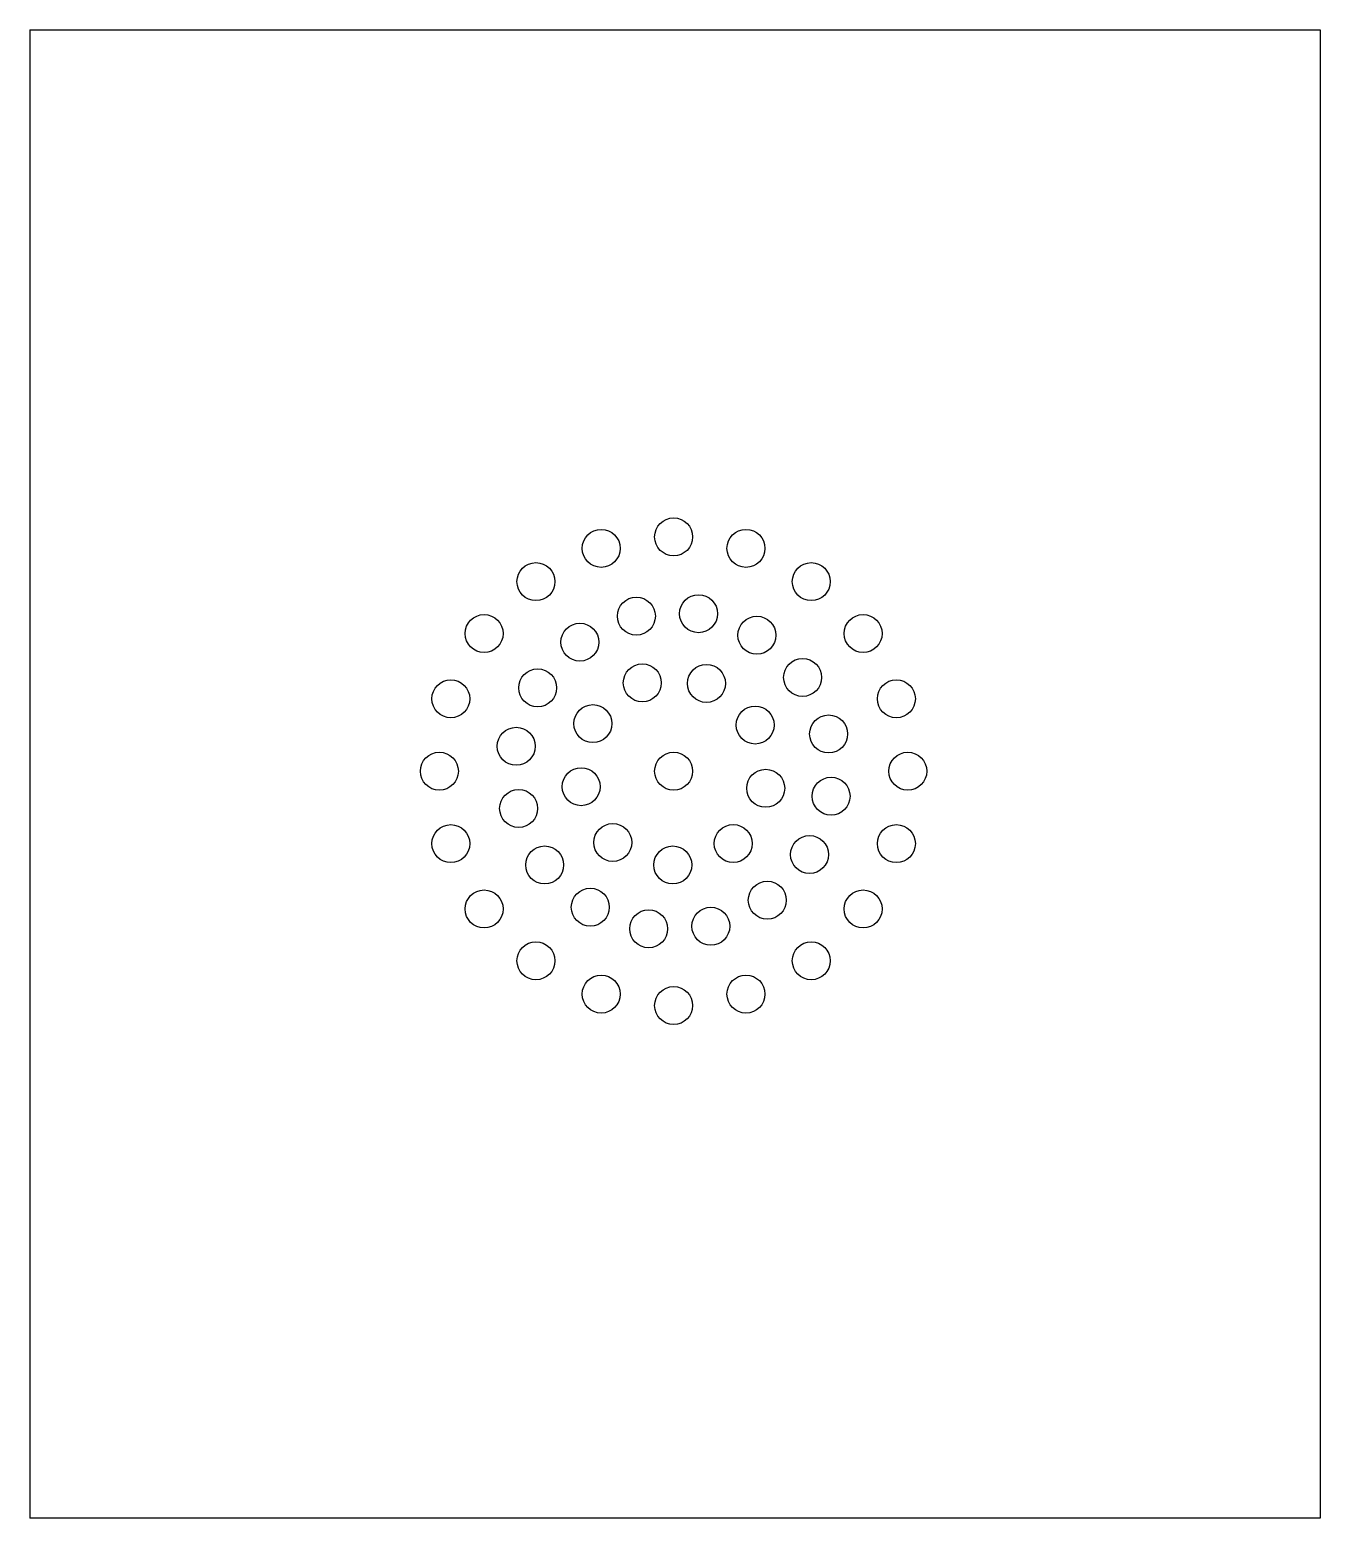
# Model space of a CAD drawing. Header units: millimetres. Extents: x -85 to 85, y -3 to 193.
import ezdxf

# ---------------------------------------------------------------- set-up
doc = ezdxf.new("R2010")
doc.units = ezdxf.units.MM

msp = doc.modelspace()

# ---------------------------------------------------------------- linework, layer by layer
at = {"color": 7, "linetype": 'Continuous', "lineweight": 25}
for p, q in [((-85, 193), (-85, -3)), ((-85, 193), (85, 193)), ((85, 193), (85, -3)), ((85, -3), (-85, -3))]:
    msp.add_line(p, q, dxfattribs=at)
for centre in [(-0.18, 126.22), (-9.72, 124.71), (9.35, 124.71), (-18.32, 120.33), (17.95, 120.33), (-5.09, 115.79), (3.1, 116.11), (-25.15, 113.5), (10.79, 113.27), (24.78, 113.5), (-12.53, 112.36), (16.81, 107.71), (-18.09, 106.34), (-4.31, 107), (4.14, 106.93), (-29.53, 104.9), (29.16, 104.9), (-10.82, 101.63), (10.56, 101.45), (20.24, 100.27), (-20.92, 98.65), (-31.04, 95.37), (-0.18, 95.37), (30.67, 95.37), (-12.36, 93.33), (11.95, 93.12), (20.56, 92.08), (-20.6, 90.46), (-29.53, 85.83), (-8.2, 85.98), (7.67, 85.84), (29.16, 85.83), (17.72, 84.39), (-17.17, 83.02), (-0.29, 83.02), (12.16, 78.38), (-25.15, 77.23), (-11.16, 77.46), (24.78, 77.23), (-3.47, 74.62), (4.72, 74.95), (-18.32, 70.4), (17.95, 70.4), (-9.72, 66.02), (-0.18, 64.51), (9.35, 66.02)]:
    msp.add_circle(centre, 2.5, dxfattribs=at)

doc.saveas('drawing.dxf')
